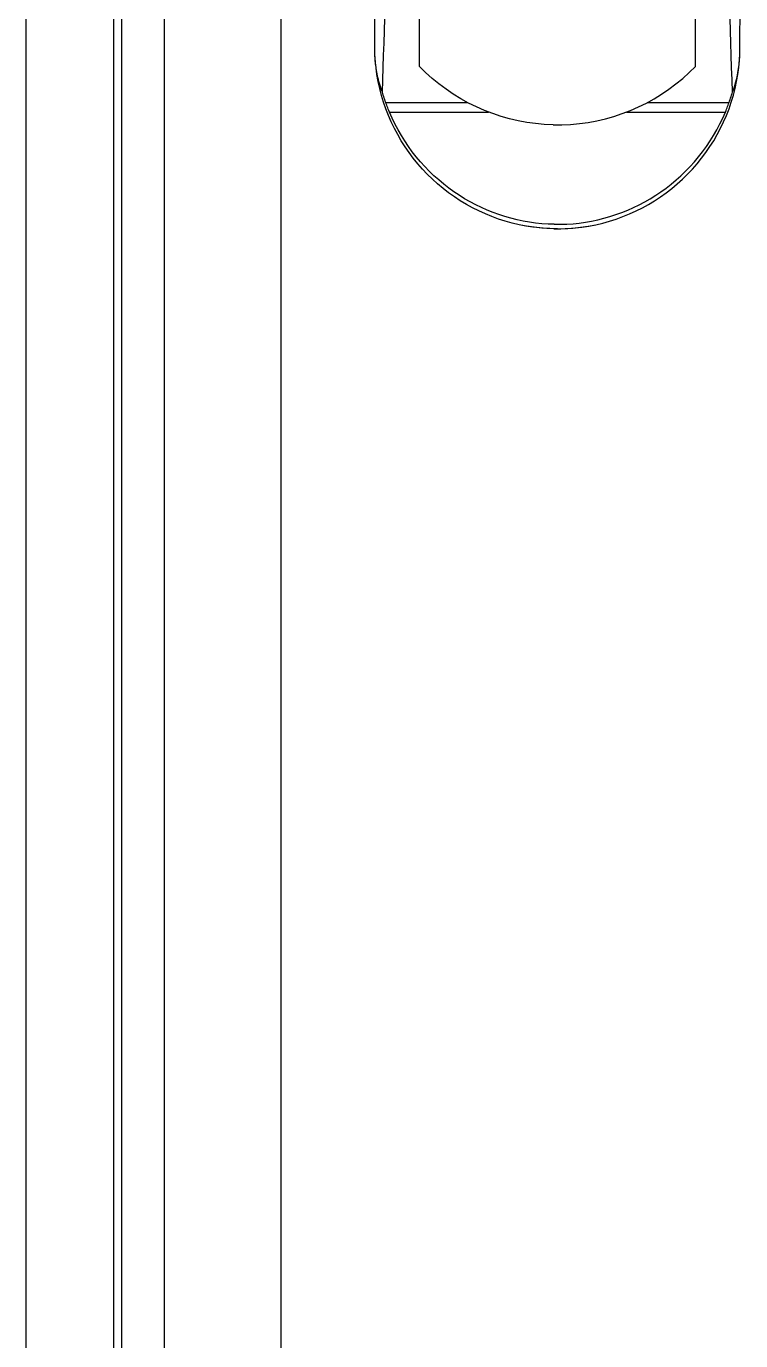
# Model space of a CAD drawing. Header units: millimetres. Extents: x 42356 to 50646, y 31507 to 39566.
# Drawn here: x 43022 to 43089.3, y 32777.5 to 32901.3 of the extents above; entities that cross this region are included whole.
import ezdxf

# ---------------------------------------------------------------- set-up
doc = ezdxf.new("R2010")
doc.units = ezdxf.units.MM
doc.layers.add('000-PI-ORMAR', color=2, linetype='Continuous')

msp = doc.modelspace()

# ---------------------------------------------------------------- linework, layer by layer
at = {"layer": '000-PI-ORMAR'}
for p, q in [((43031.017, 31875.989), (43031.017, 33973.989)), ((43030.267, 31975.489), (43030.267, 33972.489)), ((43022.017, 31977.989), (43022.017, 33969.989)), ((43035.017, 32036.989), (43035.017, 33910.989)), ((43046.017, 32036.989), (43046.017, 33910.989)), ((43054.831, 32898.716), (43054.764, 32917.325)), ((43089.202, 32898.716), (43089.27, 32917.325)), ((43059.017, 32897.495), (43059.017, 32911.995)), ((43085.017, 32897.495), (43085.017, 32911.995)), ((43055.731, 32900.845), (43055.769, 32902)), ((43088.303, 32900.845), (43088.265, 32902)), ((43055.692, 32899.691), (43055.731, 32900.845)), ((43088.342, 32899.691), (43088.303, 32900.845)), ((43055.654, 32898.538), (43055.692, 32899.691)), ((43088.38, 32898.538), (43088.342, 32899.691)), ((43054.836, 32898.615), (43054.831, 32898.716)), ((43054.872, 32898.049), (43054.831, 32898.716)), ((43054.842, 32898.509), (43054.836, 32898.615)), ((43054.848, 32898.395), (43054.842, 32898.509)), ((43054.857, 32898.274), (43054.848, 32898.395)), ((43054.867, 32898.146), (43054.857, 32898.274)), ((43054.878, 32898.013), (43054.867, 32898.146)), ((43054.938, 32897.384), (43054.872, 32898.049)), ((43054.891, 32897.876), (43054.878, 32898.013)), ((43054.906, 32897.735), (43054.891, 32897.876)), ((43055.616, 32897.384), (43055.654, 32898.538)), ((43088.418, 32897.384), (43088.38, 32898.538)), ((43089.096, 32897.386), (43089.162, 32898.05)), ((43089.121, 32897.678), (43089.14, 32897.852)), ((43089.14, 32897.852), (43089.156, 32898.019)), ((43089.156, 32898.019), (43089.17, 32898.177)), ((43089.162, 32898.05), (43089.202, 32898.716)), ((43089.17, 32898.177), (43089.181, 32898.324)), ((43089.181, 32898.324), (43089.19, 32898.462)), ((43089.19, 32898.462), (43089.197, 32898.592)), ((43089.197, 32898.592), (43089.202, 32898.716)), ((43054.923, 32897.589), (43054.906, 32897.735)), ((43054.943, 32897.436), (43054.923, 32897.589)), ((43055.03, 32896.722), (43054.938, 32897.384)), ((43054.966, 32897.276), (43054.943, 32897.436)), ((43054.991, 32897.112), (43054.966, 32897.276)), ((43055.02, 32896.945), (43054.991, 32897.112)), ((43055.051, 32896.777), (43055.02, 32896.945)), ((43055.148, 32896.064), (43055.03, 32896.722)), ((43055.085, 32896.607), (43055.051, 32896.777)), ((43055.123, 32896.432), (43055.085, 32896.607)), ((43055.578, 32896.232), (43055.616, 32897.384)), ((43059.607, 32896.913), (43059.017, 32897.495)), ((43060.223, 32896.359), (43059.607, 32896.913)), ((43083.811, 32896.359), (43084.427, 32896.913)), ((43084.427, 32896.913), (43085.017, 32897.495)), ((43088.456, 32896.232), (43088.418, 32897.384)), ((43088.887, 32896.07), (43089.004, 32896.726)), ((43088.922, 32896.484), (43088.967, 32896.694)), ((43088.967, 32896.694), (43089.006, 32896.9)), ((43089.004, 32896.726), (43089.096, 32897.386)), ((43089.006, 32896.9), (43089.042, 32897.105)), ((43089.042, 32897.105), (43089.073, 32897.305)), ((43089.073, 32897.305), (43089.099, 32897.497)), ((43089.099, 32897.497), (43089.121, 32897.678)), ((43055.166, 32896.252), (43055.123, 32896.432)), ((43055.291, 32895.411), (43055.148, 32896.064)), ((43055.214, 32896.066), (43055.166, 32896.252)), ((43055.267, 32895.874), (43055.214, 32896.066)), ((43055.327, 32895.678), (43055.267, 32895.874)), ((43055.459, 32894.765), (43055.291, 32895.411)), ((43055.392, 32895.48), (43055.327, 32895.678)), ((43055.463, 32895.281), (43055.392, 32895.48)), ((43055.54, 32895.079), (43055.463, 32895.281)), ((43055.54, 32895.079), (43055.578, 32896.232)), ((43060.864, 32895.834), (43060.223, 32896.359)), ((43061.528, 32895.338), (43060.864, 32895.834)), ((43062.214, 32894.873), (43061.528, 32895.338)), ((43081.82, 32894.873), (43082.506, 32895.338)), ((43082.506, 32895.338), (43083.17, 32895.834)), ((43083.17, 32895.834), (43083.811, 32896.359)), ((43088.494, 32895.079), (43088.456, 32896.232)), ((43088.494, 32895.079), (43088.587, 32895.323)), ((43088.577, 32894.774), (43088.745, 32895.419)), ((43088.587, 32895.323), (43088.671, 32895.565)), ((43088.671, 32895.565), (43088.746, 32895.805)), ((43088.745, 32895.419), (43088.887, 32896.07)), ((43088.746, 32895.805), (43088.813, 32896.04)), ((43088.813, 32896.04), (43088.871, 32896.266)), ((43088.871, 32896.266), (43088.922, 32896.484)), ((43055.652, 32894.125), (43055.459, 32894.765)), ((43055.582, 32894.936), (43055.54, 32895.079)), ((43055.626, 32894.794), (43055.582, 32894.936)), ((43055.67, 32894.652), (43055.626, 32894.794)), ((43055.87, 32893.493), (43055.652, 32894.125)), ((43055.715, 32894.51), (43055.67, 32894.652)), ((43055.762, 32894.369), (43055.715, 32894.51)), ((43055.809, 32894.229), (43055.762, 32894.369)), ((43055.858, 32894.089), (43055.809, 32894.229)), ((43055.9, 32893.971), (43055.858, 32894.089)), ((43055.858, 32894.089), (43063.554, 32894.089)), ((43062.921, 32894.441), (43062.214, 32894.873)), ((43063.647, 32894.041), (43062.921, 32894.441)), ((43064.39, 32893.674), (43063.647, 32894.041)), ((43079.644, 32893.674), (43080.387, 32894.041)), ((43080.387, 32894.041), (43081.113, 32894.441)), ((43080.479, 32894.089), (43088.176, 32894.089)), ((43081.113, 32894.441), (43081.82, 32894.873)), ((43088.134, 32893.971), (43088.176, 32894.089)), ((43088.168, 32893.504), (43088.385, 32894.135)), ((43088.176, 32894.089), (43088.225, 32894.229)), ((43088.225, 32894.229), (43088.272, 32894.369)), ((43088.272, 32894.369), (43088.319, 32894.51)), ((43088.319, 32894.51), (43088.364, 32894.652)), ((43088.364, 32894.652), (43088.408, 32894.794)), ((43088.385, 32894.135), (43088.577, 32894.774)), ((43088.408, 32894.794), (43088.451, 32894.936)), ((43088.451, 32894.936), (43088.494, 32895.079)), ((43056.112, 32892.87), (43055.87, 32893.493)), ((43055.945, 32893.849), (43055.9, 32893.971)), ((43055.992, 32893.724), (43055.945, 32893.849)), ((43056.041, 32893.596), (43055.992, 32893.724)), ((43056.093, 32893.465), (43056.041, 32893.596)), ((43056.147, 32893.332), (43056.093, 32893.465)), ((43056.378, 32892.257), (43056.112, 32892.87)), ((43056.203, 32893.197), (43056.147, 32893.332)), ((43056.455, 32892.629), (43056.203, 32893.197)), ((43056.203, 32893.197), (43065.517, 32893.197)), ((43065.149, 32893.342), (43064.39, 32893.674)), ((43065.923, 32893.046), (43065.149, 32893.342)), ((43066.709, 32892.785), (43065.923, 32893.046)), ((43077.325, 32892.785), (43078.111, 32893.046)), ((43078.111, 32893.046), (43078.885, 32893.342)), ((43078.517, 32893.197), (43087.831, 32893.197)), ((43078.885, 32893.342), (43079.644, 32893.674)), ((43087.579, 32892.629), (43087.831, 32893.197)), ((43087.66, 32892.266), (43087.926, 32892.88)), ((43087.831, 32893.197), (43087.887, 32893.332)), ((43087.887, 32893.332), (43087.941, 32893.465)), ((43087.926, 32892.88), (43088.168, 32893.504)), ((43087.941, 32893.465), (43087.993, 32893.596)), ((43087.993, 32893.596), (43088.042, 32893.724)), ((43088.042, 32893.724), (43088.089, 32893.849)), ((43088.089, 32893.849), (43088.134, 32893.971)), ((43056.668, 32891.655), (43056.378, 32892.257)), ((43056.725, 32892.073), (43056.455, 32892.629)), ((43056.98, 32891.065), (43056.668, 32891.655)), ((43057.015, 32891.526), (43056.725, 32892.073)), ((43067.507, 32892.56), (43066.709, 32892.785)), ((43068.314, 32892.372), (43067.507, 32892.56)), ((43069.129, 32892.221), (43068.314, 32892.372)), ((43069.95, 32892.107), (43069.129, 32892.221)), ((43070.775, 32892.032), (43069.95, 32892.107)), ((43071.603, 32891.994), (43070.775, 32892.032)), ((43071.603, 32891.994), (43072.431, 32891.994)), ((43072.431, 32891.994), (43073.259, 32892.032)), ((43073.259, 32892.032), (43074.084, 32892.107)), ((43074.084, 32892.107), (43074.905, 32892.221)), ((43074.905, 32892.221), (43075.72, 32892.372)), ((43075.72, 32892.372), (43076.527, 32892.56)), ((43076.527, 32892.56), (43077.325, 32892.785)), ((43087.019, 32891.526), (43087.309, 32892.073)), ((43087.059, 32891.075), (43087.371, 32891.664)), ((43087.309, 32892.073), (43087.579, 32892.629)), ((43087.371, 32891.664), (43087.66, 32892.266)), ((43057.314, 32890.489), (43056.98, 32891.065)), ((43057.323, 32890.992), (43057.015, 32891.526)), ((43057.67, 32889.926), (43057.314, 32890.489)), ((43057.649, 32890.469), (43057.323, 32890.992)), ((43057.993, 32889.96), (43057.649, 32890.469)), ((43086.041, 32889.96), (43086.385, 32890.469)), ((43086.369, 32889.935), (43086.725, 32890.498)), ((43086.385, 32890.469), (43086.711, 32890.992)), ((43086.711, 32890.992), (43087.019, 32891.526)), ((43086.725, 32890.498), (43087.059, 32891.075)), ((43058.048, 32889.378), (43057.67, 32889.926)), ((43058.354, 32889.463), (43057.993, 32889.96)), ((43058.447, 32888.845), (43058.048, 32889.378)), ((43058.731, 32888.981), (43058.354, 32889.463)), ((43085.302, 32888.981), (43085.68, 32889.463)), ((43085.593, 32888.852), (43085.992, 32889.386)), ((43085.68, 32889.463), (43086.041, 32889.96)), ((43085.992, 32889.386), (43086.369, 32889.935)), ((43058.866, 32888.327), (43058.447, 32888.845)), ((43059.125, 32888.513), (43058.731, 32888.981)), ((43059.305, 32887.825), (43058.866, 32888.327)), ((43059.533, 32888.061), (43059.125, 32888.513)), ((43059.956, 32887.624), (43059.533, 32888.061)), ((43084.078, 32887.624), (43084.501, 32888.061)), ((43084.501, 32888.061), (43084.909, 32888.513)), ((43084.734, 32887.831), (43085.174, 32888.333)), ((43084.909, 32888.513), (43085.302, 32888.981)), ((43085.174, 32888.333), (43085.593, 32888.852)), ((43059.764, 32887.34), (43059.305, 32887.825)), ((43060.242, 32886.873), (43059.764, 32887.34)), ((43060.394, 32887.203), (43059.956, 32887.624)), ((43060.737, 32886.425), (43060.242, 32886.873)), ((43060.844, 32886.799), (43060.394, 32887.203)), ((43061.308, 32886.411), (43060.844, 32886.799)), ((43082.726, 32886.411), (43083.19, 32886.799)), ((43083.19, 32886.799), (43083.64, 32887.203)), ((43083.302, 32886.429), (43083.797, 32886.877)), ((43083.64, 32887.203), (43084.078, 32887.624)), ((43083.797, 32886.877), (43084.275, 32887.345)), ((43084.275, 32887.345), (43084.734, 32887.831)), ((43061.248, 32885.997), (43060.737, 32886.425)), ((43061.775, 32885.59), (43061.248, 32885.997)), ((43061.783, 32886.041), (43061.308, 32886.411)), ((43062.317, 32885.204), (43061.775, 32885.59)), ((43062.27, 32885.689), (43061.783, 32886.041)), ((43062.769, 32885.355), (43062.27, 32885.689)), ((43081.265, 32885.355), (43081.763, 32885.689)), ((43081.721, 32885.207), (43082.263, 32885.593)), ((43081.763, 32885.689), (43082.251, 32886.041)), ((43082.251, 32886.041), (43082.726, 32886.411)), ((43082.263, 32885.593), (43082.79, 32886.001)), ((43082.79, 32886.001), (43083.302, 32886.429)), ((43062.873, 32884.839), (43062.317, 32885.204)), ((43063.277, 32885.038), (43062.769, 32885.355)), ((43063.444, 32884.496), (43062.873, 32884.839)), ((43063.795, 32884.74), (43063.277, 32885.038)), ((43064.027, 32884.175), (43063.444, 32884.496)), ((43064.323, 32884.461), (43063.795, 32884.74)), ((43064.623, 32883.877), (43064.027, 32884.175)), ((43064.859, 32884.201), (43064.323, 32884.461)), ((43065.403, 32883.96), (43064.859, 32884.201)), ((43078.631, 32883.96), (43079.175, 32884.201)), ((43079.175, 32884.201), (43079.711, 32884.461)), ((43079.414, 32883.878), (43080.01, 32884.177)), ((43079.711, 32884.461), (43080.239, 32884.74)), ((43080.01, 32884.177), (43080.594, 32884.498)), ((43080.239, 32884.74), (43080.757, 32885.038)), ((43080.594, 32884.498), (43081.164, 32884.841)), ((43080.757, 32885.038), (43081.265, 32885.355)), ((43081.164, 32884.841), (43081.721, 32885.207)), ((43065.23, 32883.601), (43064.623, 32883.877)), ((43065.849, 32883.349), (43065.23, 32883.601)), ((43065.954, 32883.739), (43065.403, 32883.96)), ((43066.476, 32883.122), (43065.849, 32883.349)), ((43066.512, 32883.537), (43065.954, 32883.739)), ((43067.111, 32882.919), (43066.476, 32883.122)), ((43067.076, 32883.355), (43066.512, 32883.537)), ((43067.645, 32883.192), (43067.076, 32883.355)), ((43067.752, 32882.742), (43067.111, 32882.919)), ((43068.219, 32883.05), (43067.645, 32883.192)), ((43068.797, 32882.928), (43068.219, 32883.05)), ((43069.378, 32882.826), (43068.797, 32882.928)), ((43074.656, 32882.826), (43075.237, 32882.928)), ((43075.237, 32882.928), (43075.815, 32883.05)), ((43075.815, 32883.05), (43076.389, 32883.192)), ((43076.282, 32882.742), (43076.924, 32882.92)), ((43076.389, 32883.192), (43076.958, 32883.355)), ((43076.924, 32882.92), (43077.559, 32883.122)), ((43076.958, 32883.355), (43077.522, 32883.537)), ((43077.522, 32883.537), (43078.08, 32883.739)), ((43077.559, 32883.122), (43078.186, 32883.35)), ((43078.08, 32883.739), (43078.631, 32883.96)), ((43078.186, 32883.35), (43078.805, 32883.602)), ((43078.805, 32883.602), (43079.414, 32883.878)), ((43068.4, 32882.589), (43067.752, 32882.742)), ((43069.05, 32882.462), (43068.4, 32882.589)), ((43069.115, 32882.451), (43068.4, 32882.589)), ((43069.705, 32882.361), (43069.05, 32882.462)), ((43069.836, 32882.343), (43069.115, 32882.451)), ((43069.962, 32882.745), (43069.378, 32882.826)), ((43070.363, 32882.284), (43069.705, 32882.361)), ((43070.561, 32882.266), (43069.836, 32882.343)), ((43070.547, 32882.684), (43069.962, 32882.745)), ((43071.024, 32882.234), (43070.363, 32882.284)), ((43071.135, 32882.643), (43070.547, 32882.684)), ((43071.289, 32882.219), (43070.561, 32882.266)), ((43071.686, 32882.208), (43071.024, 32882.234)), ((43071.723, 32882.622), (43071.135, 32882.643)), ((43072.017, 32882.204), (43071.289, 32882.219)), ((43071.686, 32882.208), (43072.348, 32882.208)), ((43071.723, 32882.622), (43072.311, 32882.622)), ((43072.017, 32882.204), (43072.746, 32882.219)), ((43072.311, 32882.622), (43072.899, 32882.643)), ((43072.348, 32882.208), (43073.01, 32882.234)), ((43072.746, 32882.219), (43073.474, 32882.266)), ((43072.899, 32882.643), (43073.486, 32882.684)), ((43073.01, 32882.234), (43073.671, 32882.284)), ((43073.474, 32882.266), (43074.198, 32882.343)), ((43073.486, 32882.684), (43074.072, 32882.745)), ((43073.671, 32882.284), (43074.329, 32882.361)), ((43074.072, 32882.745), (43074.656, 32882.826)), ((43074.198, 32882.343), (43074.919, 32882.451)), ((43074.329, 32882.361), (43074.984, 32882.462)), ((43074.919, 32882.451), (43075.634, 32882.589)), ((43074.984, 32882.462), (43075.634, 32882.589)), ((43075.634, 32882.589), (43076.282, 32882.742))]:
    msp.add_line(p, q, dxfattribs=at)

doc.saveas('drawing.dxf')
